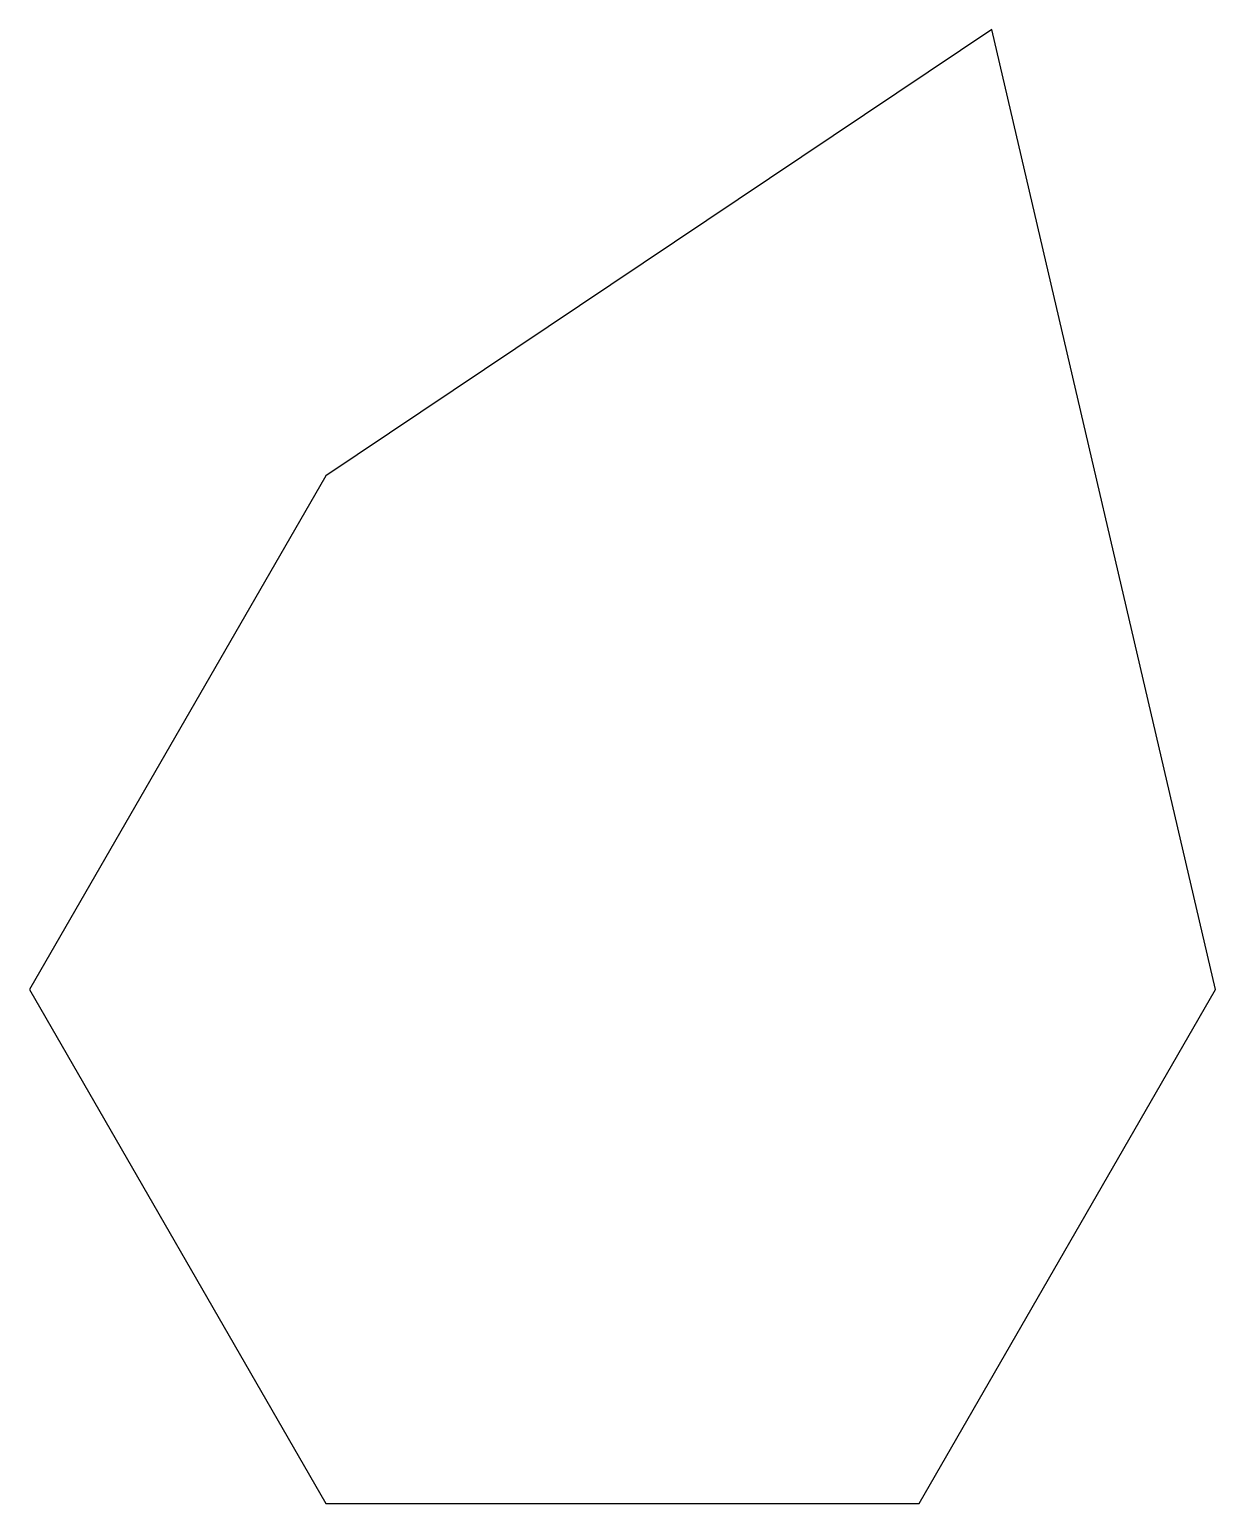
# Model space of a CAD drawing. Header units: millimetres. Extents: x 50 to 150, y 57 to 181.
import ezdxf

# ---------------------------------------------------------------- set-up
doc = ezdxf.new("R2010")
doc.units = ezdxf.units.MM

msp = doc.modelspace()

# ---------------------------------------------------------------- linework, layer by layer
for p, q in [((131.14, 180.91), (75, 143.3)), ((150, 100), (131.14, 180.91)), ((75, 143.3), (50, 100)), ((50, 100), (75, 56.7)), ((125, 56.7), (150, 100)), ((75, 56.7), (125, 56.7))]:
    msp.add_line(p, q)

doc.saveas('drawing.dxf')
